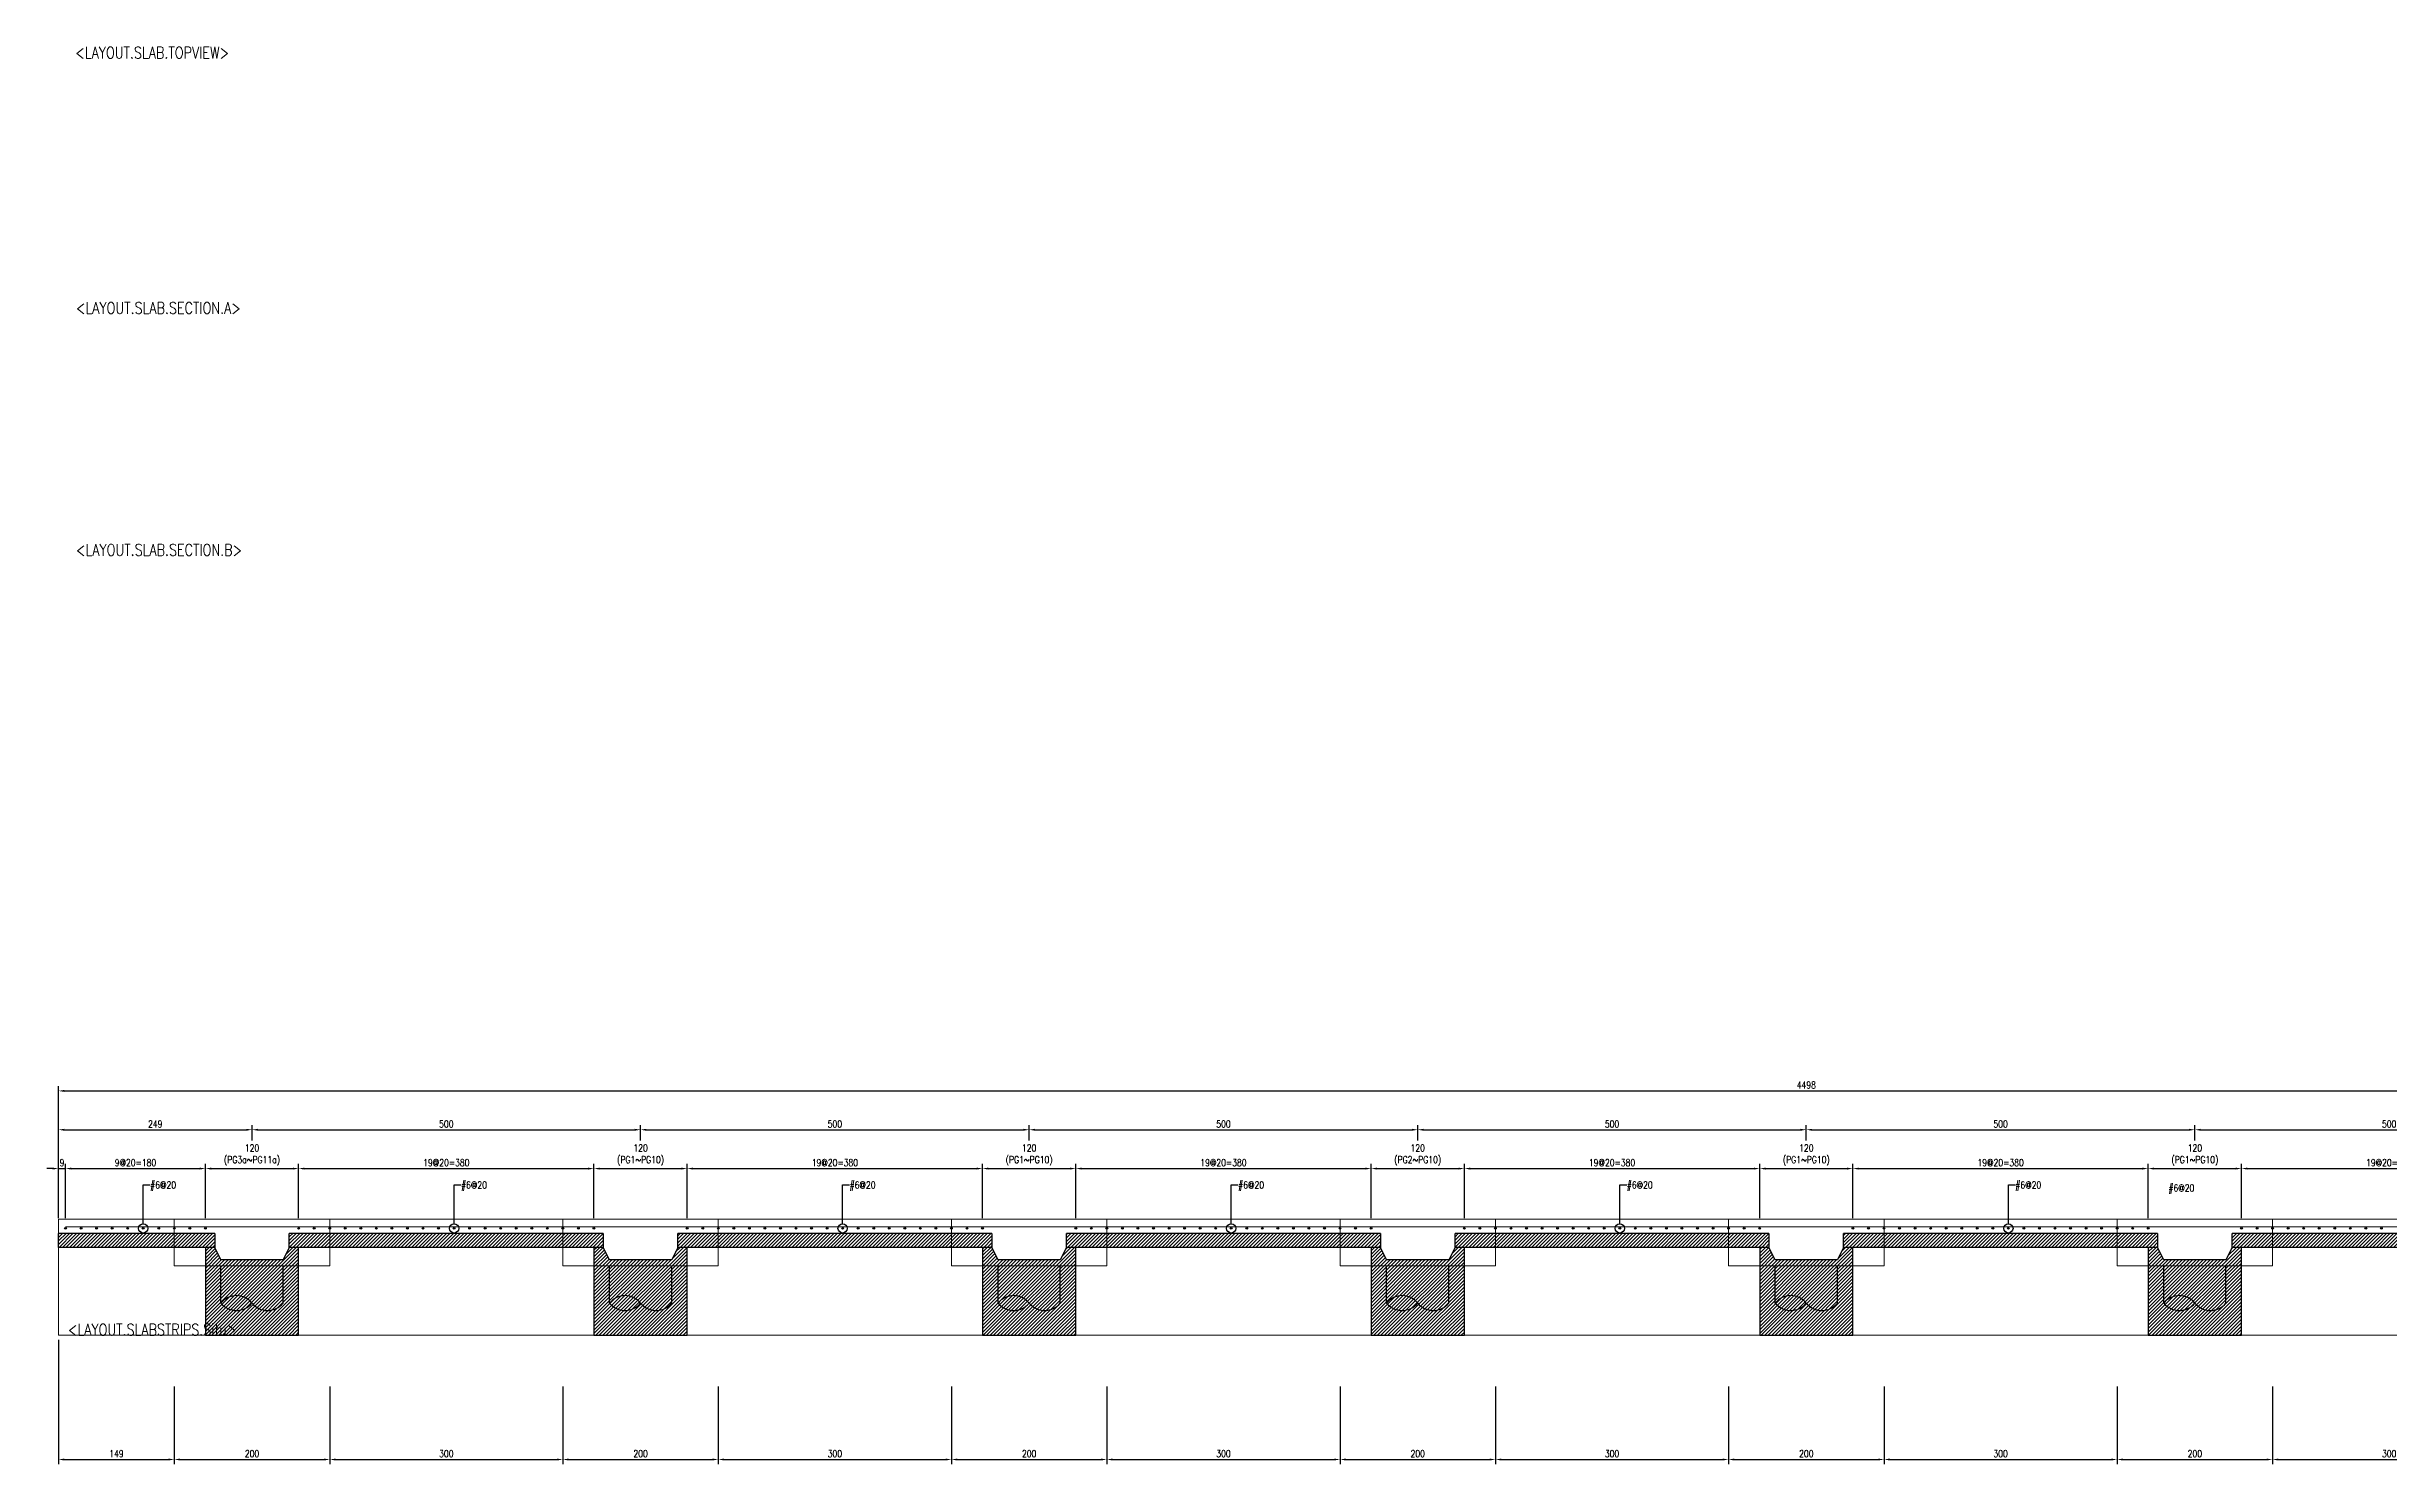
# Model space of a CAD drawing. Extents: x -4754 to 4964, y -19960 to 3841.
# Drawn here: x -301 to 2713, y -11309 to -9484 of the extents above; entities that cross this region are included whole.
import ezdxf
from ezdxf.enums import TextEntityAlignment as Align

# ---------------------------------------------------------------- set-up
doc = ezdxf.new("R2010")
doc.units = 0
doc.header["$LTSCALE"] = 3
doc.layers.get('0').update_dxf_attribs({"linetype": 'CONTINUOUS'})
doc.layers.add('HB_0', color=7, linetype='CONTINUOUS', transparency=0.5)
doc.layers.add('預鑄版_HATCH', color=253, linetype='CONTINUOUS', transparency=0.1)
for name, color, linetype in [('HB_DIM', 1, 'CONTINUOUS'), ('HB_TXT_CTEXT', 2, 'CONTINUOUS'), ('RCAD.PARM.Treatle', 2, 'CONTINUOUS'), ('鋼筋', 3, 'CONTINUOUS'), ('預鑄梁_HATCH', 253, 'CONTINUOUS')]:
    doc.layers.add(name, color=color, linetype=linetype)
doc.styles.get("Standard").update_dxf_attribs({"font": 'ROMANS.shx', "width": 0.8, "bigfont": 'chineset.shx'})
doc.dimstyles.new('30', dxfattribs={"dimscale": 3, "dimtxt": 3, "dimasz": 2.5, "dimexe": 2, "dimexo": 2, "dimgap": 1, "dimtad": 1, "dimdsep": 46, "dimtxsty": 'Standard', "dimcen": 0, "dimclrd": 256, "dimclre": 256, "dimclrt": 2, "dimadec": 0, "dimazin": 0, "dimtfac": 1, "dimtix": 1, "dimtmove": 2, "dimatfit": 3, "dimfxl": 1, "dimtolj": 1, "dimtzin": 0, "dimarcsym": 0})

# ---------------------------------------------------------------- blocks, each defined once
blk = doc.blocks.new('pile_vertical_with_pilecap')
at = {"linetype": 'Continuous'}
for p, q in [((-40, -48.1), (-40, 0)), ((-40, -48.1), (-40, 0)), ((40, -48.1), (40, 0)), ((40, -48.1), (40, 0))]:
    blk.add_line(p, q, dxfattribs=at)
for centre, start, end in [((-20, -64.1), 38.718, 141.282), ((-20, -64.1), 38.718, 141.282), ((-20, -32), 218.718, 321.282), ((-20, -32), 218.718, 321.282), ((20, -32), 218.718, 321.282), ((20, -32), 218.718, 321.282)]:
    blk.add_arc(centre, 25.6, start, end, dxfattribs=at)
blk = doc.blocks.new('C')
at = {"color": 3, "linetype": 'Continuous'}
blk.add_circle((0, 0), 1.2, dxfattribs=at)
blk = doc.blocks.new('C_Red')
at = {"color": 1, "linetype": 'Continuous'}
blk.add_circle((0, 0), 1.2, dxfattribs=at)
blk = doc.blocks.new('*D63')
at = {"layer": 'HB_DIM', "linetype": 'Continuous', "lineweight": -2}
for p, q in [((-285.7, -10992.4), (-285.7, -10822.4)), ((-278.2, -10828.4), (4204.8, -10828.4)), ((4212.3, -10992.4), (4212.3, -10822.4))]:
    blk.add_line(p, q, dxfattribs=at)
at = {"layer": 'HB_DIM'}
for points in [[(-278.2, -10827.2), (-278.2, -10829.7), (-285.7, -10828.4)], [(4204.8, -10829.7), (4204.8, -10827.2), (4212.3, -10828.4)]]:
    blk.add_solid(points, dxfattribs=at)
at = {"layer": 'HB_DIM', "color": 2, "linetype": 'Continuous', "insert": (1963.3, -10820.9), "char_height": 9, "attachment_point": 5, "rotation": 0}
blk.add_mtext('\\A1;4498', dxfattribs=at)
blk = doc.blocks.new('*D64')
at = {"layer": 'HB_DIM', "linetype": 'Continuous', "lineweight": -2}
for p, q in [((-285.7, -10992.4), (-285.7, -10872.4)), ((-278.2, -10878.4), (-44.2, -10878.4)), ((-36.7, -10892.4), (-36.7, -10872.4))]:
    blk.add_line(p, q, dxfattribs=at)
at = {"layer": 'HB_DIM'}
for points in [[(-278.2, -10877.2), (-278.2, -10879.7), (-285.7, -10878.4)], [(-44.2, -10879.7), (-44.2, -10877.2), (-36.7, -10878.4)]]:
    blk.add_solid(points, dxfattribs=at)
at = {"layer": 'HB_DIM', "color": 2, "linetype": 'Continuous', "insert": (-161.2, -10870.9), "char_height": 9, "attachment_point": 5, "rotation": 0}
blk.add_mtext('\\A1;249', dxfattribs=at)
blk = doc.blocks.new('*D65')
at = {"layer": 'HB_DIM', "linetype": 'Continuous', "lineweight": -2}
for p, q in [((-36.7, -10892.4), (-36.7, -10872.4)), ((-29.2, -10878.4), (455.8, -10878.4)), ((463.3, -10892.4), (463.3, -10872.4))]:
    blk.add_line(p, q, dxfattribs=at)
at = {"layer": 'HB_DIM'}
for points in [[(-29.2, -10877.2), (-29.2, -10879.7), (-36.7, -10878.4)], [(455.8, -10879.7), (455.8, -10877.2), (463.3, -10878.4)]]:
    blk.add_solid(points, dxfattribs=at)
at = {"layer": 'HB_DIM', "color": 2, "linetype": 'Continuous', "insert": (213.3, -10870.9), "char_height": 9, "attachment_point": 5, "rotation": 0}
blk.add_mtext('\\A1;500', dxfattribs=at)
blk = doc.blocks.new('*D66')
at = {"layer": 'HB_DIM', "linetype": 'Continuous', "lineweight": -2}
for p, q in [((463.3, -10892.4), (463.3, -10872.4)), ((470.8, -10878.4), (955.8, -10878.4)), ((963.3, -10892.4), (963.3, -10872.4))]:
    blk.add_line(p, q, dxfattribs=at)
at = {"layer": 'HB_DIM'}
for points in [[(470.8, -10877.2), (470.8, -10879.7), (463.3, -10878.4)], [(955.8, -10879.7), (955.8, -10877.2), (963.3, -10878.4)]]:
    blk.add_solid(points, dxfattribs=at)
at = {"layer": 'HB_DIM', "color": 2, "linetype": 'Continuous', "insert": (713.3, -10870.9), "char_height": 9, "attachment_point": 5, "rotation": 0}
blk.add_mtext('\\A1;500', dxfattribs=at)
blk = doc.blocks.new('*D67')
at = {"layer": 'HB_DIM', "linetype": 'Continuous', "lineweight": -2}
for p, q in [((963.3, -10892.4), (963.3, -10872.4)), ((970.8, -10878.4), (1455.8, -10878.4)), ((1463.3, -10892.4), (1463.3, -10872.4))]:
    blk.add_line(p, q, dxfattribs=at)
at = {"layer": 'HB_DIM'}
for points in [[(970.8, -10877.2), (970.8, -10879.7), (963.3, -10878.4)], [(1455.8, -10879.7), (1455.8, -10877.2), (1463.3, -10878.4)]]:
    blk.add_solid(points, dxfattribs=at)
at = {"layer": 'HB_DIM', "color": 2, "linetype": 'Continuous', "insert": (1213.3, -10870.9), "char_height": 9, "attachment_point": 5, "rotation": 0}
blk.add_mtext('\\A1;500', dxfattribs=at)
blk = doc.blocks.new('*D68')
at = {"layer": 'HB_DIM', "linetype": 'Continuous', "lineweight": -2}
for p, q in [((1463.3, -10892.4), (1463.3, -10872.4)), ((1470.8, -10878.4), (1955.8, -10878.4)), ((1963.3, -10892.4), (1963.3, -10872.4))]:
    blk.add_line(p, q, dxfattribs=at)
at = {"layer": 'HB_DIM'}
for points in [[(1470.8, -10877.2), (1470.8, -10879.7), (1463.3, -10878.4)], [(1955.8, -10879.7), (1955.8, -10877.2), (1963.3, -10878.4)]]:
    blk.add_solid(points, dxfattribs=at)
at = {"layer": 'HB_DIM', "color": 2, "linetype": 'Continuous', "insert": (1713.3, -10870.9), "char_height": 9, "attachment_point": 5, "rotation": 0}
blk.add_mtext('\\A1;500', dxfattribs=at)
blk = doc.blocks.new('*D69')
at = {"layer": 'HB_DIM', "linetype": 'Continuous', "lineweight": -2}
for p, q in [((1963.3, -10892.4), (1963.3, -10872.4)), ((1970.8, -10878.4), (2455.8, -10878.4)), ((2463.3, -10892.4), (2463.3, -10872.4))]:
    blk.add_line(p, q, dxfattribs=at)
at = {"layer": 'HB_DIM'}
for points in [[(1970.8, -10877.2), (1970.8, -10879.7), (1963.3, -10878.4)], [(2455.8, -10879.7), (2455.8, -10877.2), (2463.3, -10878.4)]]:
    blk.add_solid(points, dxfattribs=at)
at = {"layer": 'HB_DIM', "color": 2, "linetype": 'Continuous', "insert": (2213.3, -10870.9), "char_height": 9, "attachment_point": 5, "rotation": 0}
blk.add_mtext('\\A1;500', dxfattribs=at)
blk = doc.blocks.new('*D70')
at = {"layer": 'HB_DIM', "linetype": 'Continuous', "lineweight": -2}
for p, q in [((2463.3, -10892.4), (2463.3, -10872.4)), ((2470.8, -10878.4), (2955.8, -10878.4)), ((2963.3, -10892.4), (2963.3, -10872.4))]:
    blk.add_line(p, q, dxfattribs=at)
at = {"layer": 'HB_DIM'}
for points in [[(2470.8, -10877.2), (2470.8, -10879.7), (2463.3, -10878.4)], [(2955.8, -10879.7), (2955.8, -10877.2), (2963.3, -10878.4)]]:
    blk.add_solid(points, dxfattribs=at)
at = {"layer": 'HB_DIM', "color": 2, "linetype": 'Continuous', "insert": (2713.3, -10870.9), "char_height": 9, "attachment_point": 5, "rotation": 0}
blk.add_mtext('\\A1;500', dxfattribs=at)
blk = doc.blocks.new('*D74')
at = {"layer": 'HB_DIM', "linetype": 'Continuous', "lineweight": -2}
for p, q in [((-293.2, -10928.4), (-300.7, -10928.4)), ((-285.7, -10992.4), (-285.7, -10922.4)), ((-285.7, -10928.4), (-276.7, -10928.4)), ((-276.7, -10992.4), (-276.7, -10922.4)), ((-269.2, -10928.4), (-261.7, -10928.4))]:
    blk.add_line(p, q, dxfattribs=at)
at = {"layer": 'HB_DIM'}
for points in [[(-293.2, -10929.7), (-293.2, -10927.2), (-285.7, -10928.4)], [(-269.2, -10927.2), (-269.2, -10929.7), (-276.7, -10928.4)]]:
    blk.add_solid(points, dxfattribs=at)
at = {"layer": 'HB_DIM', "color": 2, "linetype": 'Continuous', "insert": (-281.2, -10920.9), "char_height": 9, "attachment_point": 5, "rotation": 0}
blk.add_mtext('\\A1;9', dxfattribs=at)
blk = doc.blocks.new('*D75')
at = {"layer": 'HB_DIM', "linetype": 'Continuous', "lineweight": -2}
for p, q in [((-276.7, -10992.4), (-276.7, -10922.4)), ((-269.2, -10928.4), (-104.2, -10928.4)), ((-96.7, -10992.4), (-96.7, -10922.4))]:
    blk.add_line(p, q, dxfattribs=at)
at = {"layer": 'HB_DIM'}
for points in [[(-269.2, -10927.2), (-269.2, -10929.7), (-276.7, -10928.4)], [(-104.2, -10929.7), (-104.2, -10927.2), (-96.7, -10928.4)]]:
    blk.add_solid(points, dxfattribs=at)
at = {"layer": 'HB_DIM', "color": 2, "linetype": 'Continuous', "insert": (-186.7, -10920.9), "char_height": 9, "attachment_point": 5, "rotation": 0}
blk.add_mtext('\\A1;9@20=180', dxfattribs=at)
blk = doc.blocks.new('*D76')
at = {"layer": 'HB_DIM', "linetype": 'Continuous', "lineweight": -2}
for p, q in [((-96.7, -10992.4), (-96.7, -10922.4)), ((-89.2, -10928.4), (15.8, -10928.4)), ((23.3, -10992.4), (23.3, -10922.4))]:
    blk.add_line(p, q, dxfattribs=at)
at = {"layer": 'HB_DIM'}
for points in [[(-89.2, -10927.2), (-89.2, -10929.7), (-96.7, -10928.4)], [(15.8, -10929.7), (15.8, -10927.2), (23.3, -10928.4)]]:
    blk.add_solid(points, dxfattribs=at)
at = {"layer": 'HB_DIM', "color": 2, "linetype": 'Continuous', "insert": (-36.7, -10911.1), "char_height": 9, "attachment_point": 5, "rotation": 0}
blk.add_mtext('\\A1;120^J(PG3a~PG11a)', dxfattribs=at)
blk = doc.blocks.new('*D77')
at = {"layer": 'HB_DIM', "linetype": 'Continuous', "lineweight": -2}
for p, q in [((23.3, -10992.4), (23.3, -10922.4)), ((30.8, -10928.4), (395.8, -10928.4)), ((403.3, -10992.4), (403.3, -10922.4))]:
    blk.add_line(p, q, dxfattribs=at)
at = {"layer": 'HB_DIM'}
for points in [[(30.8, -10927.2), (30.8, -10929.7), (23.3, -10928.4)], [(395.8, -10929.7), (395.8, -10927.2), (403.3, -10928.4)]]:
    blk.add_solid(points, dxfattribs=at)
at = {"layer": 'HB_DIM', "color": 2, "linetype": 'Continuous', "insert": (213.3, -10920.9), "char_height": 9, "attachment_point": 5, "rotation": 0}
blk.add_mtext('\\A1;19@20=380', dxfattribs=at)
blk = doc.blocks.new('*D78')
at = {"layer": 'HB_DIM', "linetype": 'Continuous', "lineweight": -2}
for p, q in [((403.3, -10992.4), (403.3, -10922.4)), ((410.8, -10928.4), (515.8, -10928.4)), ((523.3, -10992.4), (523.3, -10922.4))]:
    blk.add_line(p, q, dxfattribs=at)
at = {"layer": 'HB_DIM'}
for points in [[(410.8, -10927.2), (410.8, -10929.7), (403.3, -10928.4)], [(515.8, -10929.7), (515.8, -10927.2), (523.3, -10928.4)]]:
    blk.add_solid(points, dxfattribs=at)
at = {"layer": 'HB_DIM', "color": 2, "linetype": 'Continuous', "insert": (463.3, -10911.1), "char_height": 9, "attachment_point": 5, "rotation": 0}
blk.add_mtext('\\A1;120^J(PG1~PG10)', dxfattribs=at)
blk = doc.blocks.new('*D79')
at = {"layer": 'HB_DIM', "linetype": 'Continuous', "lineweight": -2}
for p, q in [((523.3, -10992.4), (523.3, -10922.4)), ((530.8, -10928.4), (895.8, -10928.4)), ((903.3, -10992.4), (903.3, -10922.4))]:
    blk.add_line(p, q, dxfattribs=at)
at = {"layer": 'HB_DIM'}
for points in [[(530.8, -10927.2), (530.8, -10929.7), (523.3, -10928.4)], [(895.8, -10929.7), (895.8, -10927.2), (903.3, -10928.4)]]:
    blk.add_solid(points, dxfattribs=at)
at = {"layer": 'HB_DIM', "color": 2, "linetype": 'Continuous', "insert": (713.3, -10920.9), "char_height": 9, "attachment_point": 5, "rotation": 0}
blk.add_mtext('\\A1;19@20=380', dxfattribs=at)
blk = doc.blocks.new('*D80')
at = {"layer": 'HB_DIM', "linetype": 'Continuous', "lineweight": -2}
for p, q in [((903.3, -10992.4), (903.3, -10922.4)), ((910.8, -10928.4), (1015.8, -10928.4)), ((1023.3, -10992.4), (1023.3, -10922.4))]:
    blk.add_line(p, q, dxfattribs=at)
at = {"layer": 'HB_DIM'}
for points in [[(910.8, -10927.2), (910.8, -10929.7), (903.3, -10928.4)], [(1015.8, -10929.7), (1015.8, -10927.2), (1023.3, -10928.4)]]:
    blk.add_solid(points, dxfattribs=at)
at = {"layer": 'HB_DIM', "color": 2, "linetype": 'Continuous', "insert": (963.3, -10911.1), "char_height": 9, "attachment_point": 5, "rotation": 0}
blk.add_mtext('\\A1;120^J(PG1~PG10)', dxfattribs=at)
blk = doc.blocks.new('*D81')
at = {"layer": 'HB_DIM', "linetype": 'Continuous', "lineweight": -2}
for p, q in [((1023.3, -10992.4), (1023.3, -10922.4)), ((1030.8, -10928.4), (1395.8, -10928.4)), ((1403.3, -10992.4), (1403.3, -10922.4))]:
    blk.add_line(p, q, dxfattribs=at)
at = {"layer": 'HB_DIM'}
for points in [[(1030.8, -10927.2), (1030.8, -10929.7), (1023.3, -10928.4)], [(1395.8, -10929.7), (1395.8, -10927.2), (1403.3, -10928.4)]]:
    blk.add_solid(points, dxfattribs=at)
at = {"layer": 'HB_DIM', "color": 2, "linetype": 'Continuous', "insert": (1213.3, -10920.9), "char_height": 9, "attachment_point": 5, "rotation": 0}
blk.add_mtext('\\A1;19@20=380', dxfattribs=at)
blk = doc.blocks.new('*D82')
at = {"layer": 'HB_DIM', "linetype": 'Continuous', "lineweight": -2}
for p, q in [((1403.3, -10992.4), (1403.3, -10922.4)), ((1410.8, -10928.4), (1515.8, -10928.4)), ((1523.3, -10992.4), (1523.3, -10922.4))]:
    blk.add_line(p, q, dxfattribs=at)
at = {"layer": 'HB_DIM'}
for points in [[(1410.8, -10927.2), (1410.8, -10929.7), (1403.3, -10928.4)], [(1515.8, -10929.7), (1515.8, -10927.2), (1523.3, -10928.4)]]:
    blk.add_solid(points, dxfattribs=at)
at = {"layer": 'HB_DIM', "color": 2, "linetype": 'Continuous', "insert": (1463.3, -10911.1), "char_height": 9, "attachment_point": 5, "rotation": 0}
blk.add_mtext('\\A1;120^J(PG2~PG10)', dxfattribs=at)
blk = doc.blocks.new('*D83')
at = {"layer": 'HB_DIM', "linetype": 'Continuous', "lineweight": -2}
for p, q in [((1523.3, -10992.4), (1523.3, -10922.4)), ((1530.8, -10928.4), (1895.8, -10928.4)), ((1903.3, -10992.4), (1903.3, -10922.4))]:
    blk.add_line(p, q, dxfattribs=at)
at = {"layer": 'HB_DIM'}
for points in [[(1530.8, -10927.2), (1530.8, -10929.7), (1523.3, -10928.4)], [(1895.8, -10929.7), (1895.8, -10927.2), (1903.3, -10928.4)]]:
    blk.add_solid(points, dxfattribs=at)
at = {"layer": 'HB_DIM', "color": 2, "linetype": 'Continuous', "insert": (1713.3, -10920.9), "char_height": 9, "attachment_point": 5, "rotation": 0}
blk.add_mtext('\\A1;19@20=380', dxfattribs=at)
blk = doc.blocks.new('*D84')
at = {"layer": 'HB_DIM', "linetype": 'Continuous', "lineweight": -2}
for p, q in [((1903.3, -10992.4), (1903.3, -10922.4)), ((1910.8, -10928.4), (2015.8, -10928.4)), ((2023.3, -10992.4), (2023.3, -10922.4))]:
    blk.add_line(p, q, dxfattribs=at)
at = {"layer": 'HB_DIM'}
for points in [[(1910.8, -10927.2), (1910.8, -10929.7), (1903.3, -10928.4)], [(2015.8, -10929.7), (2015.8, -10927.2), (2023.3, -10928.4)]]:
    blk.add_solid(points, dxfattribs=at)
at = {"layer": 'HB_DIM', "color": 2, "linetype": 'Continuous', "insert": (1963.3, -10911.1), "char_height": 9, "attachment_point": 5, "rotation": 0}
blk.add_mtext('\\A1;120^J(PG1~PG10)', dxfattribs=at)
blk = doc.blocks.new('*D85')
at = {"layer": 'HB_DIM', "linetype": 'Continuous', "lineweight": -2}
for p, q in [((2023.3, -10992.4), (2023.3, -10922.4)), ((2030.8, -10928.4), (2395.8, -10928.4)), ((2403.3, -10992.4), (2403.3, -10922.4))]:
    blk.add_line(p, q, dxfattribs=at)
at = {"layer": 'HB_DIM'}
for points in [[(2030.8, -10927.2), (2030.8, -10929.7), (2023.3, -10928.4)], [(2395.8, -10929.7), (2395.8, -10927.2), (2403.3, -10928.4)]]:
    blk.add_solid(points, dxfattribs=at)
at = {"layer": 'HB_DIM', "color": 2, "linetype": 'Continuous', "insert": (2213.3, -10920.9), "char_height": 9, "attachment_point": 5, "rotation": 0}
blk.add_mtext('\\A1;19@20=380', dxfattribs=at)
blk = doc.blocks.new('*D86')
at = {"layer": 'HB_DIM', "linetype": 'Continuous', "lineweight": -2}
for p, q in [((2403.3, -10992.4), (2403.3, -10922.4)), ((2410.8, -10928.4), (2515.8, -10928.4)), ((2523.3, -10992.4), (2523.3, -10922.4))]:
    blk.add_line(p, q, dxfattribs=at)
at = {"layer": 'HB_DIM'}
for points in [[(2410.8, -10927.2), (2410.8, -10929.7), (2403.3, -10928.4)], [(2515.8, -10929.7), (2515.8, -10927.2), (2523.3, -10928.4)]]:
    blk.add_solid(points, dxfattribs=at)
at = {"layer": 'HB_DIM', "color": 2, "linetype": 'Continuous', "insert": (2463.3, -10911.1), "char_height": 9, "attachment_point": 5, "rotation": 0}
blk.add_mtext('\\A1;120^J(PG1~PG10)', dxfattribs=at)
blk = doc.blocks.new('*D87')
at = {"layer": 'HB_DIM', "linetype": 'Continuous', "lineweight": -2}
for p, q in [((2523.3, -10992.4), (2523.3, -10922.4)), ((2530.8, -10928.4), (2895.8, -10928.4)), ((2903.3, -10992.4), (2903.3, -10922.4))]:
    blk.add_line(p, q, dxfattribs=at)
at = {"layer": 'HB_DIM'}
for points in [[(2530.8, -10927.2), (2530.8, -10929.7), (2523.3, -10928.4)], [(2895.8, -10929.7), (2895.8, -10927.2), (2903.3, -10928.4)]]:
    blk.add_solid(points, dxfattribs=at)
at = {"layer": 'HB_DIM', "color": 2, "linetype": 'Continuous', "insert": (2713.3, -10920.9), "char_height": 9, "attachment_point": 5, "rotation": 0}
blk.add_mtext('\\A1;19@20=380', dxfattribs=at)
blk = doc.blocks.new('*D95')
at = {"layer": 'HB_DIM', "linetype": 'Continuous', "lineweight": -2}
for p, q in [((-285.7, -11149), (-285.7, -11309)), ((-136.7, -11209), (-136.7, -11309)), ((-278.2, -11303), (-144.2, -11303))]:
    blk.add_line(p, q, dxfattribs=at)
at = {"layer": 'HB_DIM'}
for points in [[(-278.2, -11301.7), (-278.2, -11304.2), (-285.7, -11303)], [(-144.2, -11304.2), (-144.2, -11301.7), (-136.7, -11303)]]:
    blk.add_solid(points, dxfattribs=at)
at = {"layer": 'HB_DIM', "color": 2, "linetype": 'Continuous', "insert": (-211.2, -11295.5), "char_height": 9, "attachment_point": 5, "rotation": 0}
blk.add_mtext('\\A1;149', dxfattribs=at)
blk = doc.blocks.new('*D96')
at = {"layer": 'HB_DIM', "linetype": 'Continuous', "lineweight": -2}
for p, q in [((-136.7, -11209), (-136.7, -11309)), ((63.3, -11209), (63.3, -11309)), ((-129.2, -11303), (55.8, -11303))]:
    blk.add_line(p, q, dxfattribs=at)
at = {"layer": 'HB_DIM'}
for points in [[(-129.2, -11301.7), (-129.2, -11304.2), (-136.7, -11303)], [(55.8, -11304.2), (55.8, -11301.7), (63.3, -11303)]]:
    blk.add_solid(points, dxfattribs=at)
at = {"layer": 'HB_DIM', "color": 2, "linetype": 'Continuous', "insert": (-36.7, -11295.5), "char_height": 9, "attachment_point": 5, "rotation": 0}
blk.add_mtext('\\A1;200', dxfattribs=at)
blk = doc.blocks.new('*D97')
at = {"layer": 'HB_DIM', "linetype": 'Continuous', "lineweight": -2}
for p, q in [((63.3, -11209), (63.3, -11309)), ((363.3, -11209), (363.3, -11309)), ((70.8, -11303), (355.8, -11303))]:
    blk.add_line(p, q, dxfattribs=at)
at = {"layer": 'HB_DIM'}
for points in [[(70.8, -11301.7), (70.8, -11304.2), (63.3, -11303)], [(355.8, -11304.2), (355.8, -11301.7), (363.3, -11303)]]:
    blk.add_solid(points, dxfattribs=at)
at = {"layer": 'HB_DIM', "color": 2, "linetype": 'Continuous', "insert": (213.3, -11295.5), "char_height": 9, "attachment_point": 5, "rotation": 0}
blk.add_mtext('\\A1;300', dxfattribs=at)
blk = doc.blocks.new('*D98')
at = {"layer": 'HB_DIM', "linetype": 'Continuous', "lineweight": -2}
for p, q in [((363.3, -11209), (363.3, -11309)), ((563.3, -11209), (563.3, -11309)), ((370.8, -11303), (555.8, -11303))]:
    blk.add_line(p, q, dxfattribs=at)
at = {"layer": 'HB_DIM'}
for points in [[(370.8, -11301.7), (370.8, -11304.2), (363.3, -11303)], [(555.8, -11304.2), (555.8, -11301.7), (563.3, -11303)]]:
    blk.add_solid(points, dxfattribs=at)
at = {"layer": 'HB_DIM', "color": 2, "linetype": 'Continuous', "insert": (463.3, -11295.5), "char_height": 9, "attachment_point": 5, "rotation": 0}
blk.add_mtext('\\A1;200', dxfattribs=at)
blk = doc.blocks.new('*D99')
at = {"layer": 'HB_DIM', "linetype": 'Continuous', "lineweight": -2}
for p, q in [((563.3, -11209), (563.3, -11309)), ((863.3, -11209), (863.3, -11309)), ((570.8, -11303), (855.8, -11303))]:
    blk.add_line(p, q, dxfattribs=at)
at = {"layer": 'HB_DIM'}
for points in [[(570.8, -11301.7), (570.8, -11304.2), (563.3, -11303)], [(855.8, -11304.2), (855.8, -11301.7), (863.3, -11303)]]:
    blk.add_solid(points, dxfattribs=at)
at = {"layer": 'HB_DIM', "color": 2, "linetype": 'Continuous', "insert": (713.3, -11295.5), "char_height": 9, "attachment_point": 5, "rotation": 0}
blk.add_mtext('\\A1;300', dxfattribs=at)
blk = doc.blocks.new('*D100')
at = {"layer": 'HB_DIM', "linetype": 'Continuous', "lineweight": -2}
for p, q in [((863.3, -11209), (863.3, -11309)), ((1063.3, -11209), (1063.3, -11309)), ((870.8, -11303), (1055.8, -11303))]:
    blk.add_line(p, q, dxfattribs=at)
at = {"layer": 'HB_DIM'}
for points in [[(870.8, -11301.7), (870.8, -11304.2), (863.3, -11303)], [(1055.8, -11304.2), (1055.8, -11301.7), (1063.3, -11303)]]:
    blk.add_solid(points, dxfattribs=at)
at = {"layer": 'HB_DIM', "color": 2, "linetype": 'Continuous', "insert": (963.3, -11295.5), "char_height": 9, "attachment_point": 5, "rotation": 0}
blk.add_mtext('\\A1;200', dxfattribs=at)
blk = doc.blocks.new('*D101')
at = {"layer": 'HB_DIM', "linetype": 'Continuous', "lineweight": -2}
for p, q in [((1063.3, -11209), (1063.3, -11309)), ((1363.3, -11209), (1363.3, -11309)), ((1070.8, -11303), (1355.8, -11303))]:
    blk.add_line(p, q, dxfattribs=at)
at = {"layer": 'HB_DIM'}
for points in [[(1070.8, -11301.7), (1070.8, -11304.2), (1063.3, -11303)], [(1355.8, -11304.2), (1355.8, -11301.7), (1363.3, -11303)]]:
    blk.add_solid(points, dxfattribs=at)
at = {"layer": 'HB_DIM', "color": 2, "linetype": 'Continuous', "insert": (1213.3, -11295.5), "char_height": 9, "attachment_point": 5, "rotation": 0}
blk.add_mtext('\\A1;300', dxfattribs=at)
blk = doc.blocks.new('*D102')
at = {"layer": 'HB_DIM', "linetype": 'Continuous', "lineweight": -2}
for p, q in [((1363.3, -11209), (1363.3, -11309)), ((1563.3, -11209), (1563.3, -11309)), ((1370.8, -11303), (1555.8, -11303))]:
    blk.add_line(p, q, dxfattribs=at)
at = {"layer": 'HB_DIM'}
for points in [[(1370.8, -11301.7), (1370.8, -11304.2), (1363.3, -11303)], [(1555.8, -11304.2), (1555.8, -11301.7), (1563.3, -11303)]]:
    blk.add_solid(points, dxfattribs=at)
at = {"layer": 'HB_DIM', "color": 2, "linetype": 'Continuous', "insert": (1463.3, -11295.5), "char_height": 9, "attachment_point": 5, "rotation": 0}
blk.add_mtext('\\A1;200', dxfattribs=at)
blk = doc.blocks.new('*D103')
at = {"layer": 'HB_DIM', "linetype": 'Continuous', "lineweight": -2}
for p, q in [((1563.3, -11209), (1563.3, -11309)), ((1863.3, -11209), (1863.3, -11309)), ((1570.8, -11303), (1855.8, -11303))]:
    blk.add_line(p, q, dxfattribs=at)
at = {"layer": 'HB_DIM'}
for points in [[(1570.8, -11301.7), (1570.8, -11304.2), (1563.3, -11303)], [(1855.8, -11304.2), (1855.8, -11301.7), (1863.3, -11303)]]:
    blk.add_solid(points, dxfattribs=at)
at = {"layer": 'HB_DIM', "color": 2, "linetype": 'Continuous', "insert": (1713.3, -11295.5), "char_height": 9, "attachment_point": 5, "rotation": 0}
blk.add_mtext('\\A1;300', dxfattribs=at)
blk = doc.blocks.new('*D104')
at = {"layer": 'HB_DIM', "linetype": 'Continuous', "lineweight": -2}
for p, q in [((1863.3, -11209), (1863.3, -11309)), ((2063.3, -11209), (2063.3, -11309)), ((1870.8, -11303), (2055.8, -11303))]:
    blk.add_line(p, q, dxfattribs=at)
at = {"layer": 'HB_DIM'}
for points in [[(1870.8, -11301.7), (1870.8, -11304.2), (1863.3, -11303)], [(2055.8, -11304.2), (2055.8, -11301.7), (2063.3, -11303)]]:
    blk.add_solid(points, dxfattribs=at)
at = {"layer": 'HB_DIM', "color": 2, "linetype": 'Continuous', "insert": (1963.3, -11295.5), "char_height": 9, "attachment_point": 5, "rotation": 0}
blk.add_mtext('\\A1;200', dxfattribs=at)
blk = doc.blocks.new('*D105')
at = {"layer": 'HB_DIM', "linetype": 'Continuous', "lineweight": -2}
for p, q in [((2063.3, -11209), (2063.3, -11309)), ((2363.3, -11209), (2363.3, -11309)), ((2070.8, -11303), (2355.8, -11303))]:
    blk.add_line(p, q, dxfattribs=at)
at = {"layer": 'HB_DIM'}
for points in [[(2070.8, -11301.7), (2070.8, -11304.2), (2063.3, -11303)], [(2355.8, -11304.2), (2355.8, -11301.7), (2363.3, -11303)]]:
    blk.add_solid(points, dxfattribs=at)
at = {"layer": 'HB_DIM', "color": 2, "linetype": 'Continuous', "insert": (2213.3, -11295.5), "char_height": 9, "attachment_point": 5, "rotation": 0}
blk.add_mtext('\\A1;300', dxfattribs=at)
blk = doc.blocks.new('*D106')
at = {"layer": 'HB_DIM', "linetype": 'Continuous', "lineweight": -2}
for p, q in [((2363.3, -11209), (2363.3, -11309)), ((2563.3, -11209), (2563.3, -11309)), ((2370.8, -11303), (2555.8, -11303))]:
    blk.add_line(p, q, dxfattribs=at)
at = {"layer": 'HB_DIM'}
for points in [[(2370.8, -11301.7), (2370.8, -11304.2), (2363.3, -11303)], [(2555.8, -11304.2), (2555.8, -11301.7), (2563.3, -11303)]]:
    blk.add_solid(points, dxfattribs=at)
at = {"layer": 'HB_DIM', "color": 2, "linetype": 'Continuous', "insert": (2463.3, -11295.5), "char_height": 9, "attachment_point": 5, "rotation": 0}
blk.add_mtext('\\A1;200', dxfattribs=at)
blk = doc.blocks.new('*D107')
at = {"layer": 'HB_DIM', "linetype": 'Continuous', "lineweight": -2}
for p, q in [((2563.3, -11209), (2563.3, -11309)), ((2863.3, -11209), (2863.3, -11309)), ((2570.8, -11303), (2855.8, -11303))]:
    blk.add_line(p, q, dxfattribs=at)
at = {"layer": 'HB_DIM'}
for points in [[(2570.8, -11301.7), (2570.8, -11304.2), (2563.3, -11303)], [(2855.8, -11304.2), (2855.8, -11301.7), (2863.3, -11303)]]:
    blk.add_solid(points, dxfattribs=at)
at = {"layer": 'HB_DIM', "color": 2, "linetype": 'Continuous', "insert": (2713.3, -11295.5), "char_height": 9, "attachment_point": 5, "rotation": 0}
blk.add_mtext('\\A1;300', dxfattribs=at)

msp = doc.modelspace()

# ---------------------------------------------------------------- hatches: boundary and pattern name
at = {"layer": '預鑄梁_HATCH', "linetype": 'Continuous'}
h = msp.add_hatch(dxfattribs=at)
h.set_pattern_fill('ANSI31', color=256, style=0)
h.paths.add_polyline_path([(23.272, -11142.962), (23.272, -11029.962), (11.272, -11029.962), (3.272, -11045.962), (-76.728, -11045.962), (-84.728, -11029.962), (-96.728, -11029.962), (-96.728, -11142.962)], flags=17)
h = msp.add_hatch(dxfattribs=at)
h.set_pattern_fill('ANSI31', color=256, style=0)
h.paths.add_polyline_path([(523.272, -11142.962), (523.272, -11029.962), (511.272, -11029.962), (503.272, -11045.962), (423.272, -11045.962), (415.272, -11029.962), (403.272, -11029.962), (403.272, -11142.962)], flags=17)
h = msp.add_hatch(dxfattribs=at)
h.set_pattern_fill('ANSI31', color=256, style=0)
h.paths.add_polyline_path([(1023.272, -11142.962), (1023.272, -11029.962), (1011.272, -11029.962), (1003.272, -11045.962), (923.272, -11045.962), (915.272, -11029.962), (903.272, -11029.962), (903.272, -11142.962)], flags=17)
h = msp.add_hatch(dxfattribs=at)
h.set_pattern_fill('ANSI31', color=256, style=0)
h.paths.add_polyline_path([(1523.272, -11142.962), (1523.272, -11029.962), (1511.272, -11029.962), (1503.272, -11045.962), (1423.272, -11045.962), (1415.272, -11029.962), (1403.272, -11029.962), (1403.272, -11142.962)], flags=17)
h = msp.add_hatch(dxfattribs=at)
h.set_pattern_fill('ANSI31', color=256, style=0)
h.paths.add_polyline_path([(2023.272, -11142.962), (2023.272, -11029.962), (2011.272, -11029.962), (2003.272, -11045.962), (1923.272, -11045.962), (1915.272, -11029.962), (1903.272, -11029.962), (1903.272, -11142.962)], flags=17)
h = msp.add_hatch(dxfattribs=at)
h.set_pattern_fill('ANSI31', color=256, style=0)
h.paths.add_polyline_path([(2523.272, -11142.962), (2523.272, -11029.962), (2511.272, -11029.962), (2503.272, -11045.962), (2423.272, -11045.962), (2415.272, -11029.962), (2403.272, -11029.962), (2403.272, -11142.962)], flags=17)
at = {"layer": '預鑄版_HATCH', "linetype": 'Continuous'}
h = msp.add_hatch(dxfattribs=at)
h.set_pattern_fill('ANSI31', color=256, style=0)
h.paths.add_polyline_path([(-285.728, -11029.962), (-84.728, -11029.962), (-84.728, -11011.962), (-285.728, -11011.962)], flags=17)
h = msp.add_hatch(dxfattribs=at)
h.set_pattern_fill('ANSI31', color=256, style=0)
h.paths.add_polyline_path([(11.272, -11029.962), (415.272, -11029.962), (415.272, -11011.962), (11.272, -11011.962)], flags=17)
h = msp.add_hatch(dxfattribs=at)
h.set_pattern_fill('ANSI31', color=256, style=0)
h.paths.add_polyline_path([(511.272, -11029.962), (915.272, -11029.962), (915.272, -11011.962), (511.272, -11011.962)], flags=17)
h = msp.add_hatch(dxfattribs=at)
h.set_pattern_fill('ANSI31', color=256, style=0)
h.paths.add_polyline_path([(1011.272, -11029.962), (1415.272, -11029.962), (1415.272, -11011.962), (1011.272, -11011.962)], flags=17)
h = msp.add_hatch(dxfattribs=at)
h.set_pattern_fill('ANSI31', color=256, style=0)
h.paths.add_polyline_path([(1511.272, -11029.962), (1915.272, -11029.962), (1915.272, -11011.962), (1511.272, -11011.962)], flags=17)
h = msp.add_hatch(dxfattribs=at)
h.set_pattern_fill('ANSI31', color=256, style=0)
h.paths.add_polyline_path([(2011.272, -11029.962), (2415.272, -11029.962), (2415.272, -11011.962), (2011.272, -11011.962)], flags=17)
h = msp.add_hatch(dxfattribs=at)
h.set_pattern_fill('ANSI31', color=256, style=0)
h.paths.add_polyline_path([(2511.272, -11029.962), (2915.272, -11029.962), (2915.272, -11011.962), (2511.272, -11011.962)], flags=17)

# ---------------------------------------------------------------- linework, layer by layer
at = {"layer": 'HB_0', "lineweight": 5}
for points in [[(-285.728, -10993.524), (-285.728, -11142.962), (4212.272, -11142.962), (4212.272, -10993.524)], [(-136.728, -11053.524), (63.272, -11053.524), (63.272, -10993.524), (-136.728, -10993.524), (-136.728, -11053.524)], [(363.272, -11053.524), (563.272, -11053.524), (563.272, -10993.524), (363.272, -10993.524), (363.272, -11053.524)], [(863.272, -11053.524), (1063.272, -11053.524), (1063.272, -10993.524), (863.272, -10993.524), (863.272, -11053.524)], [(1363.272, -11053.524), (1563.272, -11053.524), (1563.272, -10993.524), (1363.272, -10993.524), (1363.272, -11053.524)], [(1863.272, -11053.524), (2063.272, -11053.524), (2063.272, -10993.524), (1863.272, -10993.524), (1863.272, -11053.524)], [(2363.272, -11053.524), (2563.272, -11053.524), (2563.272, -10993.524), (2363.272, -10993.524), (2363.272, -11053.524)]]:
    msp.add_lwpolyline(points, dxfattribs=at)
at = {"layer": 'HB_0', "color": 1, "linetype": 'Continuous'}
for points in [[(-84.728, -11011.962), (-285.728, -11011.962)], [(-285.728, -11029.962), (-285.728, -11011.962)], [(-84.728, -11029.962), (-285.728, -11029.962)], [(23.272, -11142.962), (23.272, -11029.962), (11.272, -11029.962), (3.272, -11045.962), (-76.728, -11045.962), (-84.728, -11029.962), (-96.728, -11029.962), (-96.728, -11142.962), (23.272, -11142.962)], [(-84.728, -11011.962), (-84.728, -11029.962)], [(415.272, -11011.962), (11.272, -11011.962)], [(11.272, -11029.962), (11.272, -11011.962)], [(415.272, -11029.962), (11.272, -11029.962)], [(523.272, -11142.962), (523.272, -11029.962), (511.272, -11029.962), (503.272, -11045.962), (423.272, -11045.962), (415.272, -11029.962), (403.272, -11029.962), (403.272, -11142.962), (523.272, -11142.962)], [(415.272, -11011.962), (415.272, -11029.962)], [(915.272, -11011.962), (511.272, -11011.962)], [(511.272, -11029.962), (511.272, -11011.962)], [(915.272, -11029.962), (511.272, -11029.962)], [(1023.272, -11142.962), (1023.272, -11029.962), (1011.272, -11029.962), (1003.272, -11045.962), (923.272, -11045.962), (915.272, -11029.962), (903.272, -11029.962), (903.272, -11142.962), (1023.272, -11142.962)], [(915.272, -11011.962), (915.272, -11029.962)], [(1415.272, -11011.962), (1011.272, -11011.962)], [(1011.272, -11029.962), (1011.272, -11011.962)], [(1415.272, -11029.962), (1011.272, -11029.962)], [(1523.272, -11142.962), (1523.272, -11029.962), (1511.272, -11029.962), (1503.272, -11045.962), (1423.272, -11045.962), (1415.272, -11029.962), (1403.272, -11029.962), (1403.272, -11142.962), (1523.272, -11142.962)], [(1415.272, -11011.962), (1415.272, -11029.962)], [(1915.272, -11011.962), (1511.272, -11011.962)], [(1511.272, -11029.962), (1511.272, -11011.962)], [(1915.272, -11029.962), (1511.272, -11029.962)], [(2023.272, -11142.962), (2023.272, -11029.962), (2011.272, -11029.962), (2003.272, -11045.962), (1923.272, -11045.962), (1915.272, -11029.962), (1903.272, -11029.962), (1903.272, -11142.962), (2023.272, -11142.962)], [(1915.272, -11011.962), (1915.272, -11029.962)], [(2415.272, -11011.962), (2011.272, -11011.962)], [(2011.272, -11029.962), (2011.272, -11011.962)], [(2415.272, -11029.962), (2011.272, -11029.962)], [(2523.272, -11142.962), (2523.272, -11029.962), (2511.272, -11029.962), (2503.272, -11045.962), (2423.272, -11045.962), (2415.272, -11029.962), (2403.272, -11029.962), (2403.272, -11142.962), (2523.272, -11142.962)], [(2415.272, -11011.962), (2415.272, -11029.962)], [(2915.272, -11011.962), (2511.272, -11011.962)], [(2511.272, -11029.962), (2511.272, -11011.962)], [(2915.272, -11029.962), (2511.272, -11029.962)]]:
    msp.add_lwpolyline(points, dxfattribs=at)
at = {"layer": 'HB_0', "color": 4, "lineweight": 5, "true_color": 0x00ffff}
for points in [[(-285.728, -10993.524, 1105), (-285.728, -11029.962, 1105), (-96.728, -11029.962, 1105), (-96.728, -11142.962, 1105), (23.272, -11142.962, 1105), (23.272, -11029.962, 1105), (403.272, -11029.962, 1105), (403.272, -11142.962, 1105), (523.272, -11142.962, 1105), (523.272, -11029.962, 1105), (903.272, -11029.962, 1105), (903.272, -11142.962, 1105), (1023.272, -11142.962, 1105), (1023.272, -11029.962, 1105), (1403.272, -11029.962, 1105), (1403.272, -11142.962, 1105), (1523.272, -11142.962, 1105), (1523.272, -11029.962, 1105), (1903.272, -11029.962, 1105), (1903.272, -11142.962, 1105), (2023.272, -11142.962, 1105), (2023.272, -11029.962, 1105), (2403.272, -11029.962, 1105), (2403.272, -11142.962, 1105), (2523.272, -11142.962, 1105), (2523.272, -11029.962, 1105), (2903.272, -11029.962, 1105)], [(4212.272, -10993.524, 1105), (-285.728, -10993.524, 1105)]]:
    msp.add_polyline3d(points, dxfattribs=at)
at = {"layer": 'HB_DIM', "color": 1, "linetype": 'Continuous'}
for points in [[(-176.728, -10999.371), (-176.728, -10949.371), (-167.728, -10949.371)], [(-176.728, -10999.371), (-176.728, -10949.371), (-167.728, -10949.371)], [(223.272, -10999.371), (223.272, -10949.371), (232.272, -10949.371)], [(223.272, -10999.371), (223.272, -10949.371), (232.272, -10949.371)], [(723.272, -10999.371), (723.272, -10949.371), (732.272, -10949.371)], [(723.272, -10999.371), (723.272, -10949.371), (732.272, -10949.371)], [(1223.272, -10999.371), (1223.272, -10949.371), (1232.272, -10949.371)], [(1223.272, -10999.371), (1223.272, -10949.371), (1232.272, -10949.371)], [(1723.272, -10999.371), (1723.272, -10949.371), (1732.272, -10949.371)], [(1723.272, -10999.371), (1723.272, -10949.371), (1732.272, -10949.371)], [(2223.272, -10999.371), (2223.272, -10949.371), (2232.272, -10949.371)], [(2223.272, -10999.371), (2223.272, -10949.371), (2232.272, -10949.371)]]:
    msp.add_lwpolyline(points, dxfattribs=at)
msp.add_lwpolyline([(2411.272, -11003.475, 0, 1.25, 0), (2411.272, -10988.475, 0, 0, 0), (2411.272, -10953.475, 0, 0, 0), (2429.272, -10953.475, 0, 0, 0)], format="xyseb", dxfattribs=at)
at = {"layer": '鋼筋', "lineweight": 5}
msp.add_line((-276.728, -11003.475, 9.815), (4203.272, -11003.475, 9.815), dxfattribs=at)

# ---------------------------------------------------------------- block references
at = {"layer": 'HB_0', "linetype": 'Continuous'}
for p in [(-36.728, -11053.524), (463.272, -11053.524), (963.272, -11053.524), (1463.272, -11053.524), (1963.272, -11053.524), (2463.272, -11053.524)]:
    msp.add_blockref('pile_vertical_with_pilecap', p, dxfattribs=at)
at = {"layer": 'HB_DIM', "linetype": 'Continuous', "xscale": 5, "yscale": 5, "zscale": 5}
for p in [(-176.728, -11005.371, 9.815), (-176.728, -11005.371, 9.815), (223.272, -11005.371, 9.815), (223.272, -11005.371, 9.815), (723.272, -11005.371, 9.815), (723.272, -11005.371, 9.815), (1223.272, -11005.371, 9.815), (1223.272, -11005.371, 9.815), (1723.272, -11005.371, 9.815), (1723.272, -11005.371, 9.815), (2223.272, -11005.371, 9.815), (2223.272, -11005.371, 9.815)]:
    msp.add_blockref('C_Red', p, dxfattribs=at)
at = {"layer": '鋼筋', "linetype": 'Continuous', "xscale": 0.955, "yscale": 0.955, "zscale": 0.955}
for p in [(-276.728, -11005.371, 9.815), (-256.728, -11005.371, 9.815), (-236.728, -11005.371, 9.815), (-216.728, -11005.371, 9.815), (-196.728, -11005.371, 9.815), (-176.728, -11005.371, 9.815), (-156.728, -11005.371, 9.815), (-136.728, -11005.371, 9.815), (-116.728, -11005.371, 9.815), (-96.728, -11005.371, 9.815), (23.272, -11005.371, 9.815), (43.272, -11005.371, 9.815), (63.272, -11005.371, 9.815), (83.272, -11005.371, 9.815), (103.272, -11005.371, 9.815), (123.272, -11005.371, 9.815), (143.272, -11005.371, 9.815), (163.272, -11005.371, 9.815), (183.272, -11005.371, 9.815), (203.272, -11005.371, 9.815), (223.272, -11005.371, 9.815), (243.272, -11005.371, 9.815), (263.272, -11005.371, 9.815), (283.272, -11005.371, 9.815), (303.272, -11005.371, 9.815), (323.272, -11005.371, 9.815), (343.272, -11005.371, 9.815), (363.272, -11005.371, 9.815), (383.272, -11005.371, 9.815), (403.272, -11005.371, 9.815), (523.272, -11005.371, 9.815), (543.272, -11005.371, 9.815), (563.272, -11005.371, 9.815), (583.272, -11005.371, 9.815), (603.272, -11005.371, 9.815), (623.272, -11005.371, 9.815), (643.272, -11005.371, 9.815), (663.272, -11005.371, 9.815), (683.272, -11005.371, 9.815), (703.272, -11005.371, 9.815), (723.272, -11005.371, 9.815), (743.272, -11005.371, 9.815), (763.272, -11005.371, 9.815), (783.272, -11005.371, 9.815), (803.272, -11005.371, 9.815), (823.272, -11005.371, 9.815), (843.272, -11005.371, 9.815), (863.272, -11005.371, 9.815), (883.272, -11005.371, 9.815), (903.272, -11005.371, 9.815), (1023.272, -11005.371, 9.815), (1043.272, -11005.371, 9.815), (1063.272, -11005.371, 9.815), (1083.272, -11005.371, 9.815), (1103.272, -11005.371, 9.815), (1123.272, -11005.371, 9.815), (1143.272, -11005.371, 9.815), (1163.272, -11005.371, 9.815), (1183.272, -11005.371, 9.815), (1203.272, -11005.371, 9.815), (1223.272, -11005.371, 9.815), (1243.272, -11005.371, 9.815), (1263.272, -11005.371, 9.815), (1283.272, -11005.371, 9.815), (1303.272, -11005.371, 9.815), (1323.272, -11005.371, 9.815), (1343.272, -11005.371, 9.815), (1363.272, -11005.371, 9.815), (1383.272, -11005.371, 9.815), (1403.272, -11005.371, 9.815), (1523.272, -11005.371, 9.815), (1543.272, -11005.371, 9.815), (1563.272, -11005.371, 9.815), (1583.272, -11005.371, 9.815), (1603.272, -11005.371, 9.815), (1623.272, -11005.371, 9.815), (1643.272, -11005.371, 9.815), (1663.272, -11005.371, 9.815), (1683.272, -11005.371, 9.815), (1703.272, -11005.371, 9.815), (1723.272, -11005.371, 9.815), (1743.272, -11005.371, 9.815), (1763.272, -11005.371, 9.815), (1783.272, -11005.371, 9.815), (1803.272, -11005.371, 9.815), (1823.272, -11005.371, 9.815), (1843.272, -11005.371, 9.815), (1863.272, -11005.371, 9.815), (1883.272, -11005.371, 9.815), (1903.272, -11005.371, 9.815), (2023.272, -11005.371, 9.815), (2043.272, -11005.371, 9.815), (2063.272, -11005.371, 9.815), (2083.272, -11005.371, 9.815), (2103.272, -11005.371, 9.815), (2123.272, -11005.371, 9.815), (2143.272, -11005.371, 9.815), (2163.272, -11005.371, 9.815), (2183.272, -11005.371, 9.815), (2203.272, -11005.371, 9.815), (2223.272, -11005.371, 9.815), (2243.272, -11005.371, 9.815), (2263.272, -11005.371, 9.815), (2283.272, -11005.371, 9.815), (2303.272, -11005.371, 9.815), (2323.272, -11005.371, 9.815), (2343.272, -11005.371, 9.815), (2363.272, -11005.371, 9.815), (2383.272, -11005.371, 9.815), (2403.272, -11005.371, 9.815), (2523.272, -11005.371, 9.815), (2543.272, -11005.371, 9.815), (2563.272, -11005.371, 9.815), (2583.272, -11005.371, 9.815), (2603.272, -11005.371, 9.815), (2623.272, -11005.371, 9.815), (2643.272, -11005.371, 9.815), (2663.272, -11005.371, 9.815), (2683.272, -11005.371, 9.815), (2703.272, -11005.371, 9.815)]:
    msp.add_blockref('C', p, dxfattribs=at)

# ---------------------------------------------------------------- texts
at = {"layer": 'HB_TXT_CTEXT', "linetype": 'Continuous', "width": 0.8}
for p in [(-167.728, -10949.371, 9.815), (-167.728, -10949.371, 9.815), (232.272, -10949.371, 9.815), (232.272, -10949.371, 9.815), (732.272, -10949.371, 9.815), (732.272, -10949.371, 9.815), (1232.272, -10949.371, 9.815), (1232.272, -10949.371, 9.815), (1732.272, -10949.371, 9.815), (1732.272, -10949.371, 9.815), (2232.272, -10949.371, 9.815), (2232.272, -10949.371, 9.815), (2429.272, -10953.475, 9.815)]:
    msp.add_text('#6@20', height=9, dxfattribs=at).set_placement(p, align=Align.MIDDLE_LEFT)
at = {"layer": 'RCAD.PARM.Treatle', "color": 6, "linetype": 'Continuous', "width": 0.8}
for s, p in [('<LAYOUT.SLAB.TOPVIEW>', (-165.201, -9491.803)), ('<LAYOUT.SLAB.SECTION.A>', (-157.201, -9820.595)), ('<LAYOUT.SLAB.SECTION.B>', (-156.344, -10131.995))]:
    msp.add_text(s, height=15, rotation=360, dxfattribs=at).set_placement(p, align=Align.MIDDLE)
at = {"layer": 'RCAD.PARM.Treatle', "color": 211, "linetype": 'Continuous', "width": 0.8}
msp.add_text('<LAYOUT.SLABSTRIPS.Situ>', height=15, rotation=360, dxfattribs=at).set_placement((-165.201, -11135.462), align=Align.MIDDLE)

# ---------------------------------------------------------------- dimensions: what is measured, and where the dimension line sits
at = {"layer": 'HB_DIM', "linetype": 'Continuous'}
for base, p1, p2, picture, middle in [((4212.272, -10828.432), (-285.728, -10998.432, -975), (4212.272, -10998.432, -975), '*D63', (1963.272, -10820.932)), ((-36.728, -10878.432), (-285.728, -10998.432, -975), (-36.728, -10898.432, -975), '*D64', (-161.228, -10870.932)), ((463.272, -10878.432), (-36.728, -10898.432, -975), (463.272, -10898.432, -975), '*D65', (213.272, -10870.932)), ((963.272, -10878.432), (463.272, -10898.432, -975), (963.272, -10898.432, -975), '*D66', (713.272, -10870.932)), ((1463.272, -10878.432), (963.272, -10898.432, -975), (1463.272, -10898.432, -975), '*D67', (1213.272, -10870.932)), ((1963.272, -10878.432), (1463.272, -10898.432, -975), (1963.272, -10898.432, -975), '*D68', (1713.272, -10870.932)), ((2463.272, -10878.432), (1963.272, -10898.432, -975), (2463.272, -10898.432, -975), '*D69', (2213.272, -10870.932)), ((2963.272, -10878.432), (2463.272, -10898.432, -975), (2963.272, -10898.432, -975), '*D70', (2713.272, -10870.932)), ((-276.728, -10928.432), (-285.728, -10998.432, -975), (-276.728, -10998.432, 1095), '*D74', (-281.228, -10920.932)), ((-136.728, -11302.962), (-285.728, -11142.962, 325), (-136.728, -11202.962, 1105), '*D95', (-211.228, -11295.462)), ((63.272, -11302.962), (-136.728, -11202.962, 1105), (63.272, -11202.962, 1105), '*D96', (-36.728, -11295.462)), ((363.272, -11302.962), (63.272, -11202.962, 1105), (363.272, -11202.962, 1105), '*D97', (213.272, -11295.462)), ((563.272, -11302.962), (363.272, -11202.962, 1105), (563.272, -11202.962, 1105), '*D98', (463.272, -11295.462)), ((863.272, -11302.962), (563.272, -11202.962, 1105), (863.272, -11202.962, 1105), '*D99', (713.272, -11295.462)), ((1063.272, -11302.962), (863.272, -11202.962, 1105), (1063.272, -11202.962, 1105), '*D100', (963.272, -11295.462)), ((1363.272, -11302.962), (1063.272, -11202.962, 1105), (1363.272, -11202.962, 1105), '*D101', (1213.272, -11295.462)), ((1563.272, -11302.962), (1363.272, -11202.962, 1105), (1563.272, -11202.962, 1105), '*D102', (1463.272, -11295.462)), ((1863.272, -11302.962), (1563.272, -11202.962, 1105), (1863.272, -11202.962, 1105), '*D103', (1713.272, -11295.462)), ((2063.272, -11302.962), (1863.272, -11202.962, 1105), (2063.272, -11202.962, 1105), '*D104', (1963.272, -11295.462)), ((2363.272, -11302.962), (2063.272, -11202.962, 1105), (2363.272, -11202.962, 1105), '*D105', (2213.272, -11295.462)), ((2563.272, -11302.962), (2363.272, -11202.962, 1105), (2563.272, -11202.962, 1105), '*D106', (2463.272, -11295.462)), ((2863.272, -11302.962), (2563.272, -11202.962, 1105), (2863.272, -11202.962, 1105), '*D107', (2713.272, -11295.462))]:
    dim = msp.add_linear_dim(base=base, p1=p1, p2=p2, angle=0, dimstyle='30', override={"dimdec": 0, "dimpost": '<>'}, dxfattribs=at)
    dim.commit()
    dim.dimension.update_dxf_attribs({"geometry": picture, "text_midpoint": middle})
for base, p1, p2, text, picture, middle in [((23.272, -10928.432), (-96.728, -10998.432, 1095), (23.272, -10998.432, 1095), '<>^J(PG3a~PG11a)', '*D76', (-36.728, -10911.075)), ((523.272, -10928.432), (403.272, -10998.432, 1095), (523.272, -10998.432, 1095), '<>^J(PG1~PG10)', '*D78', (463.272, -10911.075)), ((1023.272, -10928.432), (903.272, -10998.432, 1095), (1023.272, -10998.432, 1095), '<>^J(PG1~PG10)', '*D80', (963.272, -10911.075)), ((1523.272, -10928.432), (1403.272, -10998.432, 1095), (1523.272, -10998.432, 1095), '<>^J(PG2~PG10)', '*D82', (1463.272, -10911.075)), ((2023.272, -10928.432), (1903.272, -10998.432, 1095), (2023.272, -10998.432, 1095), '<>^J(PG1~PG10)', '*D84', (1963.272, -10911.075)), ((2523.272, -10928.432), (2403.272, -10998.432, 1095), (2523.272, -10998.432, 1095), '<>^J(PG1~PG10)', '*D86', (2463.272, -10911.075)), ((-96.728, -10928.432), (-276.728, -10998.432, 1095), (-96.728, -10998.432, 1095), '9@20=<>', '*D75', (-186.728, -10920.932)), ((403.272, -10928.432), (23.272, -10998.432, 1095), (403.272, -10998.432, 1095), '19@20=<>', '*D77', (213.272, -10920.932)), ((903.272, -10928.432), (523.272, -10998.432, 1095), (903.272, -10998.432, 1095), '19@20=<>', '*D79', (713.272, -10920.932)), ((1403.272, -10928.432), (1023.272, -10998.432, 1095), (1403.272, -10998.432, 1095), '19@20=<>', '*D81', (1213.272, -10920.932)), ((1903.272, -10928.432), (1523.272, -10998.432, 1095), (1903.272, -10998.432, 1095), '19@20=<>', '*D83', (1713.272, -10920.932)), ((2403.272, -10928.432), (2023.272, -10998.432, 1095), (2403.272, -10998.432, 1095), '19@20=<>', '*D85', (2213.272, -10920.932)), ((2903.272, -10928.432), (2523.272, -10998.432, 1095), (2903.272, -10998.432, 1095), '19@20=<>', '*D87', (2713.272, -10920.932))]:
    dim = msp.add_linear_dim(base=base, p1=p1, p2=p2, angle=0, text=text, dimstyle='30', override={"dimdec": 0, "dimpost": '<>'}, dxfattribs=at)
    dim.commit()
    dim.dimension.update_dxf_attribs({"geometry": picture, "text_midpoint": middle})

doc.saveas('drawing.dxf')
